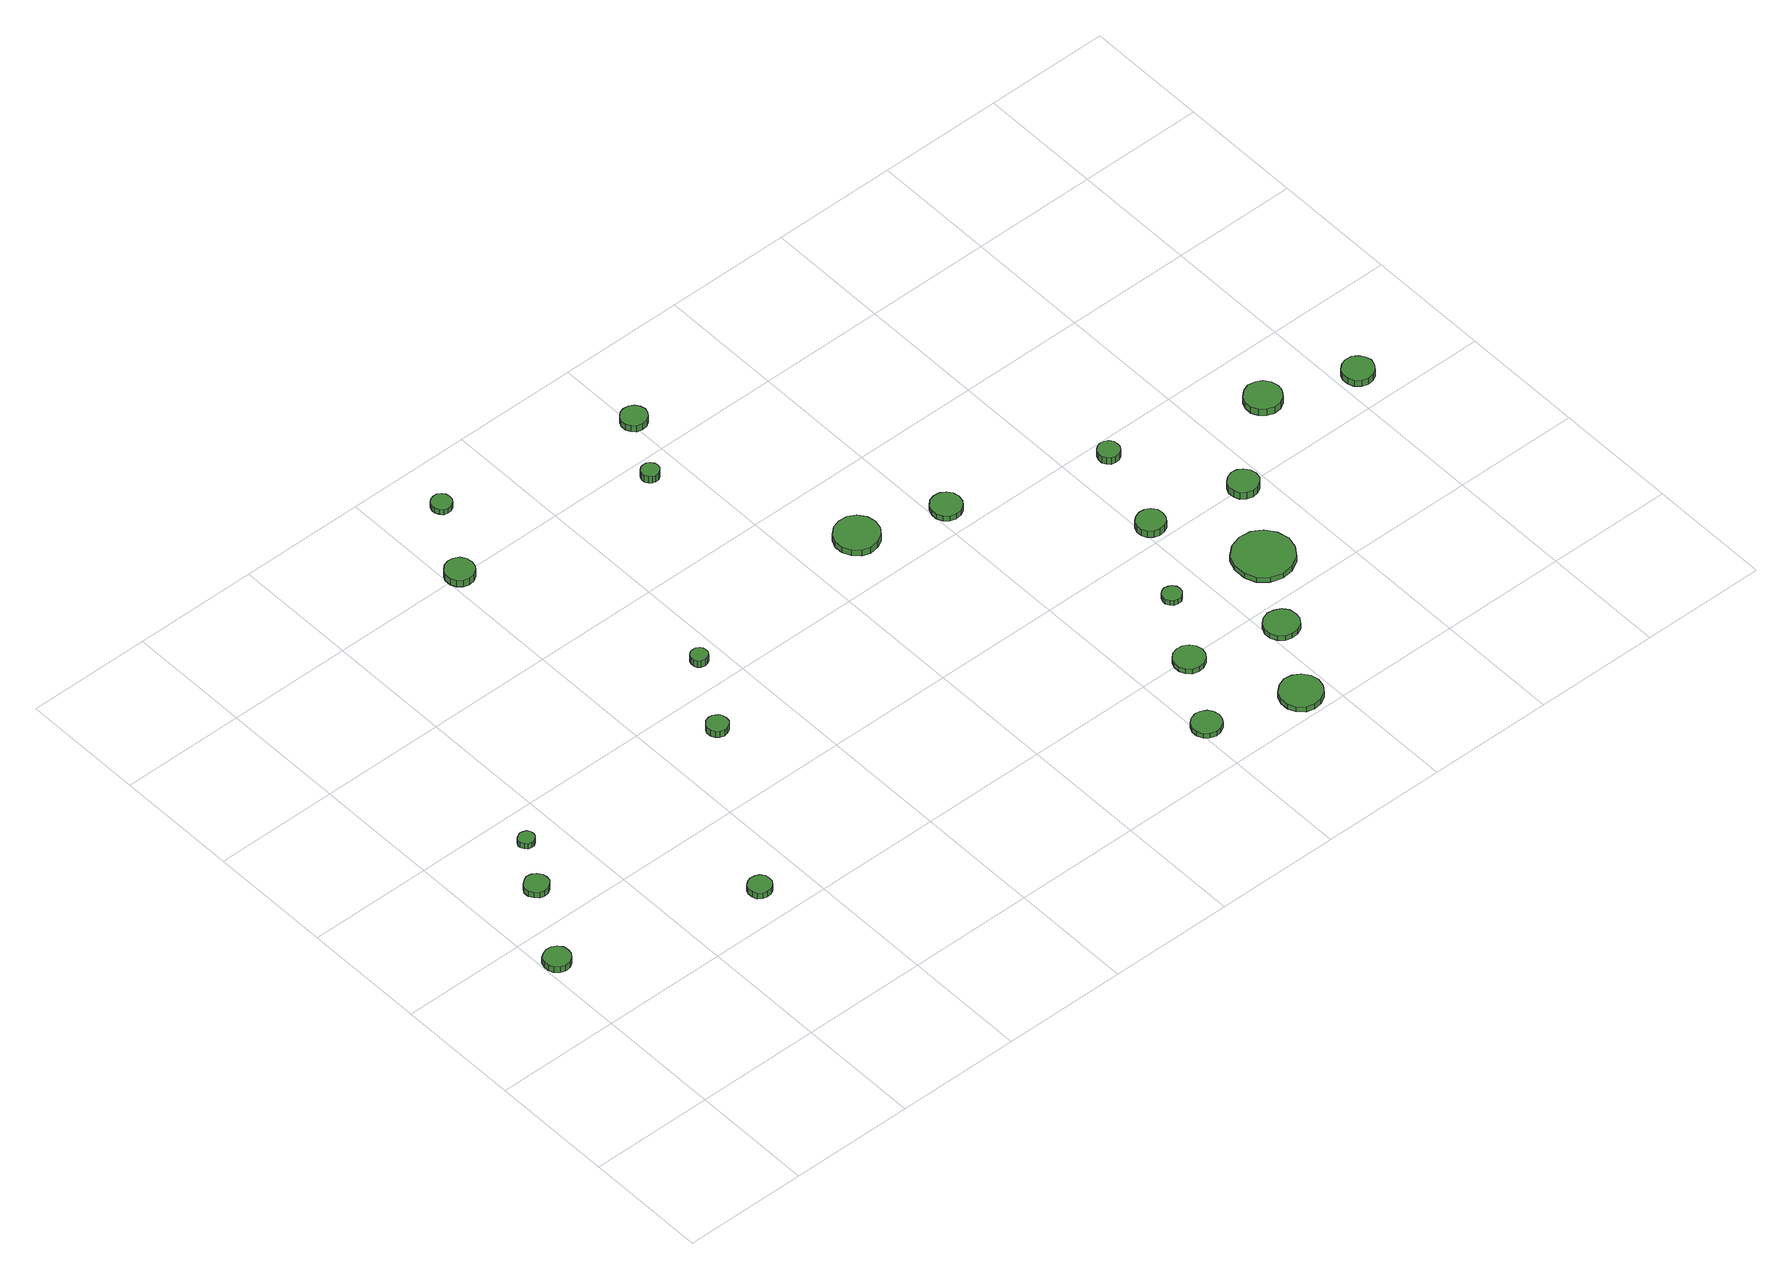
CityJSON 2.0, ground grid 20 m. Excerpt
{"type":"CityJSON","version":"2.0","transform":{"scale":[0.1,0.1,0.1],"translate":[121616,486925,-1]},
"CityObjects":{
"tree1":{"type":"SolitaryVegetationObject","attributes":{"function":"something"},"geometry":[{"type":"MultiSurface","lod":"1","boundaries":[[[0,1,2,3,4,5,6,7,8,9,10,11,12,13,14]],[[15,16,17,18,19,20,21,22,23,24,25,26,27,28,29]],[[0,29,28,1]],[[1,28,27,2]],[[2,27,26,3]],[[3,26,25,4]],[[4,25,24,5]],[[5,24,23,6]],[[6,23,22,7]],[[7,22,21,8]],[[8,21,20,9]],[[9,20,19,10]],[[10,19,18,11]],[[11,18,17,12]],[[12,17,16,13]],[[13,16,15,14]],[[14,15,29,0]]]}]},
"tree2":{"type":"SolitaryVegetationObject","attributes":{"function":"something"},"geometry":[{"type":"MultiSurface","lod":"1","boundaries":[[[30,31,32,33,34,35,36,37,38,39,40,41,42,43,44]],[[45,46,47,48,49,50,51,52,53,54,55,56,57,58,59]],[[30,59,58,31]],[[31,58,57,32]],[[32,57,56,33]],[[33,56,55,34]],[[34,55,54,35]],[[35,54,53,36]],[[36,53,52,37]],[[37,52,51,38]],[[38,51,50,39]],[[39,50,49,40]],[[40,49,48,41]],[[41,48,47,42]],[[42,47,46,43]],[[43,46,45,44]],[[44,45,59,30]]]}]},
"tree3":{"type":"SolitaryVegetationObject","attributes":{"function":"something"},"geometry":[{"type":"MultiSurface","lod":"1","boundaries":[[[60,61,62,63,64,65,66,67,68,69,70,71,72,73,74]],[[75,76,77,78,79,80,81,82,83,84,85,86,87,88,89]],[[60,89,88,61]],[[61,88,87,62]],[[62,87,86,63]],[[63,86,85,64]],[[64,85,84,65]],[[65,84,83,66]],[[66,83,82,67]],[[67,82,81,68]],[[68,81,80,69]],[[69,80,79,70]],[[70,79,78,71]],[[71,78,77,72]],[[72,77,76,73]],[[73,76,75,74]],[[74,75,89,60]]]}]},
"tree4":{"type":"SolitaryVegetationObject","attributes":{"function":"something"},"geometry":[{"type":"MultiSurface","lod":"1","boundaries":[[[90,91,92,93,94,95,96,97,98,99,100,101,102,103,104]],[[105,106,107,108,109,110,111,112,113,114,115,116,117,118,119]],[[90,119,118,91]],[[91,118,117,92]],[[92,117,116,93]],[[93,116,115,94]],[[94,115,114,95]],[[95,114,113,96]],[[96,113,112,97]],[[97,112,111,98]],[[98,111,110,99]],[[99,110,109,100]],[[100,109,108,101]],[[101,108,107,102]],[[102,107,106,103]],[[103,106,105,104]],[[104,105,119,90]]]}]},
"tree5":{"type":"SolitaryVegetationObject","attributes":{"function":"something"},"geometry":[{"type":"MultiSurface","lod":"1","boundaries":[[[120,121,122,123,124,125,126,127,128,129,130,131,132,133,134]],[[135,136,137,138,139,140,141,142,143,144,145,146,147,148,149]],[[120,149,148,121]],[[121,148,147,122]],[[122,147,146,123]],[[123,146,145,124]],[[124,145,144,125]],[[125,144,143,126]],[[126,143,142,127]],[[127,142,141,128]],[[128,141,140,129]],[[129,140,139,130]],[[130,139,138,131]],[[131,138,137,132]],[[132,137,136,133]],[[133,136,135,134]],[[134,135,149,120]]]}]},
"tree6":{"type":"SolitaryVegetationObject","attributes":{"function":"something"},"geometry":[{"type":"MultiSurface","lod":"1","boundaries":[[[150,151,152,153,154,155,156,157,158,159,160,161,162,163,164]],[[165,166,167,168,169,170,171,172,173,174,175,176,177,178,179]],[[150,179,178,151]],[[151,178,177,152]],[[152,177,176,153]],[[153,176,175,154]],[[154,175,174,155]],[[155,174,173,156]],[[156,173,172,157]],[[157,172,171,158]],[[158,171,170,159]],[[159,170,169,160]],[[160,169,168,161]],[[161,168,167,162]],[[162,167,166,163]],[[163,166,165,164]],[[164,165,179,150]]]}]},
"tree7":{"type":"SolitaryVegetationObject","attributes":{"function":"something"},"geometry":[{"type":"MultiSurface","lod":"1","boundaries":[[[180,181,182,183,184,185,186,187,188,189,190,191,192,193,194]],[[195,196,197,198,199,200,201,202,203,204,205,206,207,208,209]],[[180,209,208,181]],[[181,208,207,182]],[[182,207,206,183]],[[183,206,205,184]],[[184,205,204,185]],[[185,204,203,186]],[[186,203,202,187]],[[187,202,201,188]],[[188,201,200,189]],[[189,200,199,190]],[[190,199,198,191]],[[191,198,197,192]],[[192,197,196,193]],[[193,196,195,194]],[[194,195,209,180]]]}]},
"tree8":{"type":"SolitaryVegetationObject","attributes":{"function":"something"},"geometry":[{"type":"MultiSurface","lod":"1","boundaries":[[[210,211,212,213,214,215,216,217,218,219,220,221,222,223,224]],[[225,226,227,228,229,230,231,232,233,234,235,236,237,238,239]],[[210,239,238,211]],[[211,238,237,212]],[[212,237,236,213]],[[213,236,235,214]],[[214,235,234,215]],[[215,234,233,216]],[[216,233,232,217]],[[217,232,231,218]],[[218,231,230,219]],[[219,230,229,220]],[[220,229,228,221]],[[221,228,227,222]],[[222,227,226,223]],[[223,226,225,224]],[[224,225,239,210]]]}]},
"tree9":{"type":"SolitaryVegetationObject","attributes":{"function":"something"},"geometry":[{"type":"MultiSurface","lod":"1","boundaries":[[[240,241,242,243,244,245,246,247,248,249,250,251,252,253,254]],[[255,256,257,258,259,260,261,262,263,264,265,266,267,268,269]],[[240,269,268,241]],[[241,268,267,242]],[[242,267,266,243]],[[243,266,265,244]],[[244,265,264,245]],[[245,264,263,246]],[[246,263,262,247]],[[247,262,261,248]],[[248,261,260,249]],[[249,260,259,250]],[[250,259,258,251]],[[251,258,257,252]],[[252,257,256,253]],[[253,256,255,254]],[[254,255,269,240]]]}]},
"tree10":{"type":"SolitaryVegetationObject","attributes":{"function":"something"},"geometry":[{"type":"MultiSurface","lod":"1","boundaries":[[[270,271,272,273,274,275,276,277,278,279,280,281,282,283,284]],[[285,286,287,288,289,290,291,292,293,294,295,296,297,298,299]],[[270,299,298,271]],[[271,298,297,272]],[[272,297,296,273]],[[273,296,295,274]],[[274,295,294,275]],[[275,294,293,276]],[[276,293,292,277]],[[277,292,291,278]],[[278,291,290,279]],[[279,290,289,280]],[[280,289,288,281]],[[281,288,287,282]],[[282,287,286,283]],[[283,286,285,284]],[[284,285,299,270]]]}]},
"tree11":{"type":"SolitaryVegetationObject","attributes":{"function":"something"},"geometry":[{"type":"MultiSurface","lod":"1","boundaries":[[[300,301,302,303,304,305,306,307,308,309,310,311,312,313,314]],[[315,316,317,318,319,320,321,322,323,324,325,326,327,328,329]],[[300,329,328,301]],[[301,328,327,302]],[[302,327,326,303]],[[303,326,325,304]],[[304,325,324,305]],[[305,324,323,306]],[[306,323,322,307]],[[307,322,321,308]],[[308,321,320,309]],[[309,320,319,310]],[[310,319,318,311]],[[311,318,317,312]],[[312,317,316,313]],[[313,316,315,314]],[[314,315,329,300]]]}]},
"tree12":{"type":"SolitaryVegetationObject","attributes":{"function":"something"},"geometry":[{"type":"MultiSurface","lod":"1","boundaries":[[[330,331,332,333,334,335,336,337,338,339,340,341,342,343,344]],[[345,346,347,348,349,350,351,352,353,354,355,356,357,358,359]],[[330,359,358,331]],[[331,358,357,332]],[[332,357,356,333]],[[333,356,355,334]],[[334,355,354,335]],[[335,354,353,336]],[[336,353,352,337]],[[337,352,351,338]],[[338,351,350,339]],[[339,350,349,340]],[[340,349,348,341]],[[341,348,347,342]],[[342,347,346,343]],[[343,346,345,344]],[[344,345,359,330]]]}]},
"tree13":{"type":"SolitaryVegetationObject","attributes":{"function":"something"},"geometry":[{"type":"MultiSurface","lod":"1","boundaries":[[[360,361,362,363,364,365,366,367,368,369,370,371,372,373,374]],[[375,376,377,378,379,380,381,382,383,384,385,386,387,388,389]],[[360,389,388,361]],[[361,388,387,362]],[[362,387,386,363]],[[363,386,385,364]],[[364,385,384,365]],[[365,384,383,366]],[[366,383,382,367]],[[367,382,381,368]],[[368,381,380,369]],[[369,380,379,370]],[[370,379,378,371]],[[371,378,377,372]],[[372,377,376,373]],[[373,376,375,374]],[[374,375,389,360]]]}]},
"tree14":{"type":"SolitaryVegetationObject","attributes":{"function":"something"},"geometry":[{"type":"MultiSurface","lod":"1","boundaries":[[[390,391,392,393,394,395,396,397,398,399,400,401,402,403,404]],[[405,406,407,408,409,410,411,412,413,414,415,416,417,418,419]],[[390,419,418,391]],[[391,418,417,392]],[[392,417,416,393]],[[393,416,415,394]],[[394,415,414,395]],[[395,414,413,396]],[[396,413,412,397]],[[397,412,411,398]],[[398,411,410,399]],[[399,410,409,400]],[[400,409,408,401]],[[401,408,407,402]],[[402,407,406,403]],[[403,406,405,404]],[[404,405,419,390]]]}]},
"tree15":{"type":"SolitaryVegetationObject","attributes":{"function":"something"},"geometry":[{"type":"MultiSurface","lod":"1","boundaries":[[[420,421,422,423,424,425,426,427,428,429,430,431,432,433,434]],[[435,436,437,438,439,440,441,442,443,444,445,446,447,448,449]],[[420,449,448,421]],[[421,448,447,422]],[[422,447,446,423]],[[423,446,445,424]],[[424,445,444,425]],[[425,444,443,426]],[[426,443,442,427]],[[427,442,441,428]],[[428,441,440,429]],[[429,440,439,430]],[[430,439,438,431]],[[431,438,437,432]],[[432,437,436,433]],[[433,436,435,434]],[[434,435,449,420]]]}]},
"tree16":{"type":"SolitaryVegetationObject","attributes":{"function":"something"},"geometry":[{"type":"MultiSurface","lod":"1","boundaries":[[[450,451,452,453,454,455,456,457,458,459,460,461,462,463,464]],[[465,466,467,468,469,470,471,472,473,474,475,476,477,478,479]],[[450,479,478,451]],[[451,478,477,452]],[[452,477,476,453]],[[453,476,475,454]],[[454,475,474,455]],[[455,474,473,456]],[[456,473,472,457]],[[457,472,471,458]],[[458,471,470,459]],[[459,470,469,460]],[[460,469,468,461]],[[461,468,467,462]],[[462,467,466,463]],[[463,466,465,464]],[[464,465,479,450]]]}]},
"tree17":{"type":"SolitaryVegetationObject","attributes":{"function":"something"},"geometry":[{"type":"MultiSurface","lod":"1","boundaries":[[[480,481,482,483,484,485,486,487,488,489,490,491,492,493,494]],[[495,496,497,498,499,500,501,502,503,504,505,506,507,508,509]],[[480,509,508,481]],[[481,508,507,482]],[[482,507,506,483]],[[483,506,505,484]],[[484,505,504,485]],[[485,504,503,486]],[[486,503,502,487]],[[487,502,501,488]],[[488,501,500,489]],[[489,500,499,490]],[[490,499,498,491]],[[491,498,497,492]],[[492,497,496,493]],[[493,496,495,494]],[[494,495,509,480]]]}]},
"tree18":{"type":"SolitaryVegetationObject","attributes":{"function":"something"},"geometry":[{"type":"MultiSurface","lod":"1","boundaries":[[[510,511,512,513,514,515,516,517,518,519,520,521,522,523,524]],[[525,526,527,528,529,530,531,532,533,534,535,536,537,538,539]],[[510,539,538,511]],[[511,538,537,512]],[[512,537,536,513]],[[513,536,535,514]],[[514,535,534,515]],[[515,534,533,516]],[[516,533,532,517]],[[517,532,531,518]],[[518,531,530,519]],[[519,530,529,520]],[[520,529,528,521]],[[521,528,527,522]],[[522,527,526,523]],[[523,526,525,524]],[[524,525,539,510]]]}]},
"tree19":{"type":"SolitaryVegetationObject","attributes":{"function":"something"},"geometry":[{"type":"MultiSurface","lod":"1","boundaries":[[[540,541,542,543,544,545,546,547,548,549,550,551,552,553,554]],[[555,556,557,558,559,560,561,562,563,564,565,566,567,568,569]],[[540,569,568,541]],[[541,568,567,542]],[[542,567,566,543]],[[543,566,565,544]],[[544,565,564,545]],[[545,564,563,546]],[[546,563,562,547]],[[547,562,561,548]],[[548,561,560,549]],[[549,560,559,550]],[[550,559,558,551]],[[551,558,557,552]],[[552,557,556,553]],[[553,556,555,554]],[[554,555,569,540]]]}]},
"tree20":{"type":"SolitaryVegetationObject","attributes":{"function":"something"},"geometry":[{"type":"MultiSurface","lod":"1","boundaries":[[[570,571,572,573,574,575,576,577,578,579,580,581,582,583,584]],[[585,586,587,588,589,590,591,592,593,594,595,596,597,598,599]],[[570,599,598,571]],[[571,598,597,572]],[[572,597,596,573]],[[573,596,595,574]],[[574,595,594,575]],[[575,594,593,576]],[[576,593,592,577]],[[577,592,591,578]],[[578,591,590,579]],[[579,590,589,580]],[[580,589,588,581]],[[581,588,587,582]],[[582,587,586,583]],[[583,586,585,584]],[[584,585,599,570]]]}]},
"tree21":{"type":"SolitaryVegetationObject","attributes":{"function":"something"},"geometry":[{"type":"MultiSurface","lod":"1","boundaries":[[[600,601,602,603,604,605,606,607,608,609,610,611,612,613,614]],[[615,616,617,618,619,620,621,622,623,624,625,626,627,628,629]],[[600,629,628,601]],[[601,628,627,602]],[[602,627,626,603]],[[603,626,625,604]],[[604,625,624,605]],[[605,624,623,606]],[[606,623,622,607]],[[607,622,621,608]],[[608,621,620,609]],[[609,620,619,610]],[[610,619,618,611]],[[611,618,617,612]],[[612,617,616,613]],[[613,616,615,614]],[[614,615,629,600]]]}]},
"tree22":{"type":"SolitaryVegetationObject","attributes":{"function":"something"},"geometry":[{"type":"MultiSurface","lod":"1","boundaries":[[[630,631,632,633,634,635,636,637,638,639,640,641,642,643,644]],[[645,646,647,648,649,650,651,652,653,654,655,656,657,658,659]],[[630,659,658,631]],[[631,658,657,632]],[[632,657,656,633]],[[633,656,655,634]],[[634,655,654,635]],[[635,654,653,636]],[[636,653,652,637]],[[637,652,651,638]],[[638,651,650,639]],[[639,650,649,640]],[[640,649,648,641]],[[641,648,647,642]],[[642,647,646,643]],[[643,646,645,644]],[[644,645,659,630]]]}]},
"tree23":{"type":"SolitaryVegetationObject","attributes":{"function":"something"},"geometry":[{"type":"MultiSurface","lod":"1","boundaries":[[[660,661,662,663,664,665,666,667,668,669,670,671,672,673,674]],[[675,676,677,678,679,680,681,682,683,684,685,686,687,688,689]],[[660,689,688,661]],[[661,688,687,662]],[[662,687,686,663]],[[663,686,685,664]],[[664,685,684,665]],[[665,684,683,666]],[[666,683,682,667]],[[667,682,681,668]],[[668,681,680,669]],[[669,680,679,670]],[[670,679,678,671]],[[671,678,677,672]],[[672,677,676,673]],[[673,676,675,674]],[[674,675,689,660]]]}]}
},
"vertices":[
[43,340,17],[42,349,17],[36,356,17],[29,360,17],[20,361,17],[12,358,17],[5,353,17],[2,345,17],[2,336,17],[5,328,17],[12,322,17],[20,319,17],[29,320,17],[36,325,17],[42,332,17],[42,332,6],[36,325,6],[29,320,6],[20,319,6],[12,322,6],[5,328,6],[2,336,6],[2,345,6],[5,353,6],[12,358,6],[20,361,6],[29,360,6],[36,356,6],[42,349,6],[43,340,6],
[115,468,17],[114,475,17],[109,482,17],[102,486,17],[94,487,17],[87,484,17],[81,479,17],[77,472,17],[77,464,17],[81,457,17],[87,451,17],[94,449,17],[102,450,17],[109,454,17],[114,460,17],[114,460,6],[109,454,6],[102,450,6],[94,449,6],[87,451,6],[81,457,6],[77,464,6],[77,472,6],[81,479,6],[87,484,6],[94,487,6],[102,486,6],[109,482,6],[114,475,6],[115,468,6],
[158,545,16],[157,551,16],[154,555,16],[149,557,16],[144,558,16],[139,556,16],[135,553,16],[132,548,16],[132,543,16],[135,538,16],[139,534,16],[144,533,16],[149,533,16],[154,536,16],[157,540,16],[157,540,6],[154,536,6],[149,533,6],[144,533,6],[139,534,6],[135,538,6],[132,543,6],[132,548,6],[135,553,6],[139,556,6],[144,558,6],[149,557,6],[154,555,6],[157,551,6],[158,545,6],
[349,258,17],[348,266,17],[343,272,17],[337,275,17],[329,276,17],[322,274,17],[316,269,17],[313,262,17],[313,254,17],[316,247,17],[322,242,17],[329,240,17],[337,241,17],[343,244,17],[348,251,17],[348,251,6],[343,244,6],[337,241,6],[329,240,6],[322,242,6],[316,247,6],[313,254,6],[313,262,6],[316,269,6],[322,274,6],[329,276,6],[337,275,6],[343,272,6],[348,266,6],[349,258,6],
[511,534,18],[510,541,18],[506,546,18],[499,550,18],[493,551,18],[486,549,18],[481,544,18],[478,538,18],[478,531,18],[481,524,18],[486,520,18],[493,517,18],[499,518,18],[506,522,18],[510,527,18],[510,527,6],[506,522,6],[499,518,6],[493,517,6],[486,520,6],[481,524,6],[478,531,6],[478,538,6],[481,544,6],[486,549,6],[493,551,6],[499,550,6],[506,546,6],[510,541,6],[511,534,6],
[444,1001,19],[442,1010,19],[437,1018,19],[428,1023,19],[419,1024,19],[410,1021,19],[403,1014,19],[399,1006,19],[399,996,19],[403,987,19],[410,981,19],[419,978,19],[428,979,19],[437,984,19],[442,991,19],[442,991,6],[437,984,6],[428,979,6],[419,978,6],[410,981,6],[403,987,6],[399,996,6],[399,1006,6],[403,1014,6],[410,1021,6],[419,1024,6],[428,1023,6],[437,1018,6],[442,1010,6],[444,1001,6],
[574,648,24],[573,654,24],[570,658,24],[565,661,24],[560,661,24],[554,660,24],[550,656,24],[548,651,24],[548,645,24],[550,640,24],[554,637,24],[560,635,24],[565,636,24],[570,638,24],[573,643,24],[573,643,11],[570,638,11],[565,636,11],[560,635,11],[554,637,11],[550,640,11],[548,645,11],[548,651,11],[550,656,11],[554,660,11],[560,661,11],[565,661,11],[570,658,11],[573,654,11],[574,648,11],
[507,1119,16],[506,1126,16],[502,1131,16],[496,1135,16],[490,1135,16],[483,1133,16],[479,1129,16],[476,1123,16],[476,1116,16],[479,1110,16],[483,1105,16],[490,1103,16],[496,1104,16],[502,1107,16],[506,1113,16],[506,1113,6],[502,1107,6],[496,1104,6],[490,1103,6],[483,1105,6],[479,1110,6],[476,1116,6],[476,1123,6],[479,1129,6],[483,1133,6],[490,1135,6],[496,1135,6],[502,1131,6],[506,1126,6],[507,1119,6],
[1038,81,16],[1036,90,16],[1031,98,16],[1022,103,16],[1013,104,16],[1003,101,16],[996,95,16],[992,86,16],[992,76,16],[996,67,16],[1003,61,16],[1013,58,16],[1022,59,16],[1031,64,16],[1036,72,16],[1036,72,7],[1031,64,7],[1022,59,7],[1013,58,7],[1003,61,7],[996,67,7],[992,76,7],[992,86,7],[996,95,7],[1003,101,7],[1013,104,7],[1022,103,7],[1031,98,7],[1036,90,7],[1038,81,7],
[764,967,22],[763,973,22],[759,978,22],[754,981,22],[748,981,22],[743,980,22],[739,976,22],[736,970,22],[736,964,22],[739,959,22],[743,955,22],[748,953,22],[754,954,22],[759,957,22],[763,962,22],[763,962,9],[759,957,9],[754,954,9],[748,953,9],[743,955,9],[739,959,9],[736,964,9],[736,970,9],[739,976,9],[743,980,9],[748,981,9],[754,981,9],[759,978,9],[763,973,9],[764,967,9],
[924,685,18],[921,699,18],[912,711,18],[900,718,18],[885,719,18],[872,715,18],[861,705,18],[855,692,18],[855,678,18],[861,665,18],[872,655,18],[885,650,18],[900,652,18],[912,659,18],[921,671,18],[921,671,6],[912,659,6],[900,652,6],[885,650,6],[872,655,6],[861,665,6],[855,678,6],[855,692,6],[861,705,6],[872,715,6],[885,719,6],[900,718,6],[912,711,6],[921,699,6],[924,685,6],
[827,1066,17],[825,1074,17],[820,1081,17],[813,1085,17],[804,1086,17],[796,1084,17],[790,1078,17],[786,1070,17],[786,1062,17],[790,1054,17],[796,1048,17],[804,1046,17],[813,1047,17],[820,1051,17],[825,1058,17],[825,1058,5],[820,1051,5],[813,1047,5],[804,1046,5],[796,1048,5],[790,1054,5],[786,1062,5],[786,1070,5],[790,1078,5],[796,1084,5],[804,1086,5],[813,1085,5],[820,1081,5],[825,1074,5],[827,1066,5],
[1105,193,16],[1103,203,16],[1097,211,16],[1088,216,16],[1078,217,16],[1068,214,16],[1061,207,16],[1057,198,16],[1057,188,16],[1061,179,16],[1068,172,16],[1078,169,16],[1088,170,16],[1097,175,16],[1103,183,16],[1103,183,7],[1097,175,7],[1088,170,7],[1078,169,7],[1068,172,7],[1061,179,7],[1057,188,7],[1057,198,7],[1061,207,7],[1068,214,7],[1078,217,7],[1088,216,7],[1097,211,7],[1103,203,7],[1105,193,7],
[1188,39,17],[1185,52,17],[1177,63,17],[1165,70,17],[1152,72,17],[1139,67,17],[1128,58,17],[1123,46,17],[1123,32,17],[1128,20,17],[1139,10,17],[1152,6,17],[1165,8,17],[1177,14,17],[1185,26,17],[1185,26,7],[1177,14,7],[1165,8,7],[1152,6,7],[1139,10,7],[1128,20,7],[1123,32,7],[1123,46,7],[1128,58,7],[1139,67,7],[1152,72,7],[1165,70,7],[1177,63,7],[1185,52,7],[1188,39,7],
[1046,645,16],[1044,655,16],[1038,663,16],[1030,668,16],[1020,669,16],[1010,666,16],[1003,659,16],[999,650,16],[999,640,16],[1003,631,16],[1010,624,16],[1020,621,16],[1030,622,16],[1038,627,16],[1044,635,16],[1044,635,6],[1038,627,6],[1030,622,6],[1020,621,6],[1010,624,6],[1003,631,6],[999,640,6],[999,650,6],[1003,659,6],[1010,666,6],[1020,669,6],[1030,668,6],[1038,663,6],[1044,655,6],[1046,645,6],
[1161,304,15],[1160,310,15],[1156,315,15],[1151,318,15],[1144,319,15],[1138,317,15],[1134,313,15],[1131,307,15],[1131,301,15],[1134,295,15],[1138,291,15],[1144,289,15],[1151,289,15],[1156,293,15],[1160,298,15],[1160,298,6],[1156,293,6],[1151,289,6],[1144,289,6],[1138,291,6],[1134,295,6],[1131,301,6],[1131,307,6],[1134,313,6],[1138,317,6],[1144,319,6],[1151,318,6],[1156,315,6],[1160,310,6],[1161,304,6],
[1251,159,15],[1249,170,15],[1242,179,15],[1232,184,15],[1221,186,15],[1210,182,15],[1202,175,15],[1197,164,15],[1197,153,15],[1202,143,15],[1210,135,15],[1221,132,15],[1232,133,15],[1242,138,15],[1249,148,15],[1249,148,6],[1242,138,6],[1232,133,6],[1221,132,6],[1210,135,6],[1202,143,6],[1197,153,6],[1197,164,6],[1202,175,6],[1210,182,6],[1221,186,6],[1232,184,6],[1242,179,6],[1249,170,6],[1251,159,6],
[1238,429,19],[1237,438,19],[1231,446,19],[1223,450,19],[1214,451,19],[1205,448,19],[1198,442,19],[1194,434,19],[1194,424,19],[1198,416,19],[1205,410,19],[1214,407,19],[1223,408,19],[1231,412,19],[1237,420,19],[1237,420,6],[1231,412,6],[1223,408,6],[1214,407,6],[1205,410,6],[1198,416,6],[1194,424,6],[1194,434,6],[1198,442,6],[1205,448,6],[1214,451,6],[1223,450,6],[1231,446,6],[1237,438,6],[1238,429,6],
[1341,276,16],[1336,295,16],[1325,311,16],[1308,321,16],[1289,323,16],[1270,317,16],[1255,304,16],[1248,286,16],[1248,266,16],[1255,248,16],[1270,235,16],[1289,229,16],[1308,231,16],[1325,241,16],[1336,257,16],[1336,257,6],[1325,241,6],[1308,231,6],[1289,229,6],[1270,235,6],[1255,248,6],[1248,266,6],[1248,286,6],[1255,304,6],[1270,317,6],[1289,323,6],[1308,321,6],[1325,311,6],[1336,295,6],[1341,276,6],
[1278,570,22],[1277,577,22],[1273,583,22],[1267,586,22],[1260,587,22],[1253,585,22],[1248,580,22],[1245,574,22],[1245,566,22],[1248,560,22],[1253,555,22],[1260,553,22],[1267,554,22],[1273,557,22],[1277,563,22],[1277,563,9],[1273,557,9],[1267,554,9],[1260,553,9],[1253,555,9],[1248,560,9],[1245,566,9],[1245,574,9],[1248,580,9],[1253,585,9],[1260,587,9],[1267,586,9],[1273,583,9],[1277,577,9],[1278,570,9],
[1388,399,20],[1386,409,20],[1380,417,20],[1372,422,20],[1362,423,20],[1353,420,20],[1345,413,20],[1341,404,20],[1341,394,20],[1345,385,20],[1353,379,20],[1362,376,20],[1372,377,20],[1380,382,20],[1386,389,20],[1386,389,7],[1380,382,7],[1372,377,7],[1362,376,7],[1353,379,7],[1345,385,7],[1341,394,7],[1341,404,7],[1345,413,7],[1353,420,7],[1362,423,7],[1372,422,7],[1380,417,7],[1386,409,7],[1388,399,7],
[1526,508,19],[1523,520,19],[1516,530,19],[1506,535,19],[1494,537,19],[1483,533,19],[1474,525,19],[1469,514,19],[1469,502,19],[1474,492,19],[1483,484,19],[1494,480,19],[1506,481,19],[1516,487,19],[1523,497,19],[1523,497,6],[1516,487,6],[1506,481,6],[1494,480,6],[1483,484,6],[1474,492,6],[1469,502,6],[1469,514,6],[1474,525,6],[1483,533,6],[1494,537,6],[1506,535,6],[1516,530,6],[1523,520,6],[1526,508,6],
[1659,461,17],[1656,471,17],[1650,479,17],[1642,484,17],[1631,485,17],[1622,482,17],[1614,475,17],[1610,466,17],[1610,456,17],[1614,446,17],[1622,439,17],[1631,436,17],[1642,437,17],[1650,442,17],[1656,451,17],[1656,451,5],[1650,442,5],[1642,437,5],[1631,436,5],[1622,439,5],[1614,446,5],[1610,456,5],[1610,466,5],[1614,475,5],[1622,482,5],[1631,485,5],[1642,484,5],[1650,479,5],[1656,471,5],[1659,461,5]
]}
